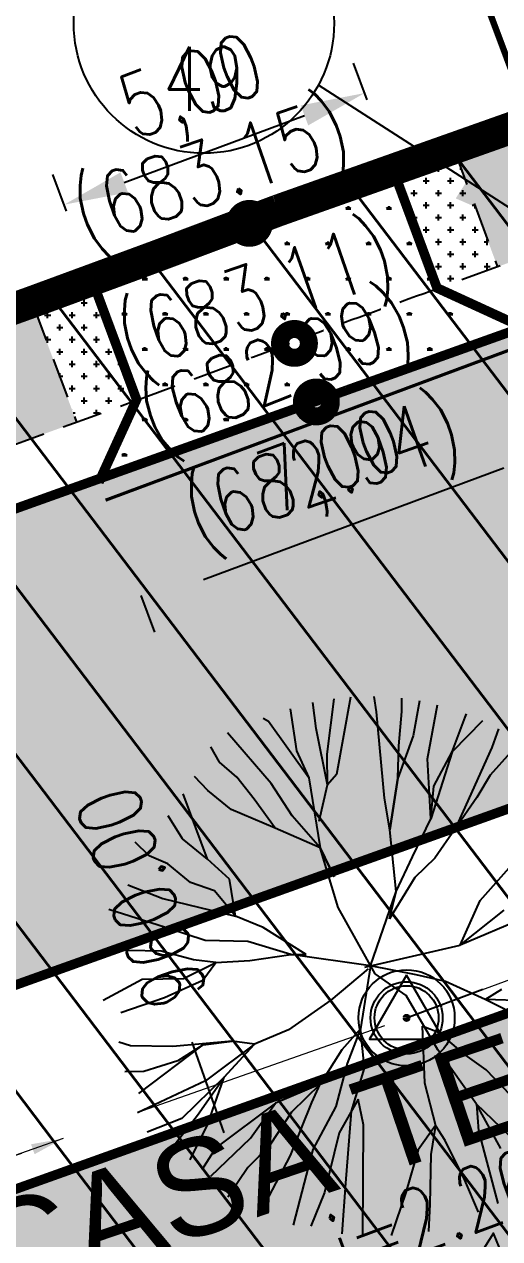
# Model space of a CAD drawing. Extents: x 352140 to 354978, y 6304672 to 6307963.
# Drawn here: x 352535.55 to 352542.97, y 6306001.17 to 6306020.12 of the extents above; entities that cross this region are included whole.
import ezdxf
from ezdxf.enums import TextEntityAlignment as Align

# ---------------------------------------------------------------- set-up
doc = ezdxf.new("R2010")
doc.units = 0
for name, pattern in [('CENTER', [50.800000000000004, 31.75, -6.35, 6.35, -6.35]), ('CONTINUOS', [0]), ('DASHDOT', [1, 0.5, -0.25, 0, -0.25]), ('DASHDOTX2', [2, 1, -0.5, 0, -0.5]), ('DASHED', [19.049999999999997, 12.7, -6.35])]:
    doc.linetypes.add(name, pattern=pattern)
doc.layers.get('0').update_dxf_attribs({"linetype": 'CONTINUOUS'})
for name, color, linetype in [('00-S2_ALL AREA APORTANTES', 150, 'CONTINUOUS'), ('00_All ext_Txt', 4, 'CONTINUOUS'), ('02_Geo ext_Acotamiento', 7, 'CONTINUOUS'), ('02_Geo ext_Eje', 4, 'CONTINUOUS'), ('02_Geo ext_Geometria', 2, 'CONTINUOUS'), ('03_Pav ext_HCV', 34, 'CONTINUOUS'), ('03_Pav ext_Linea de Corte', 6, 'CONTINUOUS'), ('03_Pav ext_Vereda HC', 42, 'CONTINUOUS'), ('03_Pav proy_Solera Tipo A', 1, 'CONTINUOUS'), ('03_S2_Pav ext_Borde vereda', 7, 'CONTINUOUS'), ('03_S3_Pav ext_Cota', 2, 'CONTINUOUS'), ('1-CALLE_NOMBRE', 6, 'CONTINUOUS'), ('C-ROAD-STAN', 11, 'CONTINUOUS'), ('Paisajismo', 253, 'CONTINUOUS')]:
    doc.layers.add(name, color=color, linetype=linetype)
doc.layers.add('0_ASD_LINEA OFICIAL', color=253, linetype='DASHDOT', lineweight=20)
doc.layers.add('EJE PROYECTADO', color=7, linetype='DASHDOTX2', lineweight=15)
doc.styles.add('A', font='arial.ttf', dxfattribs={"height": 2})
doc.styles.add('JPG_2MM', font='simplex.shx', dxfattribs={"height": 1})
doc.styles.add('ROMANS', font='romans.shx', dxfattribs={"width": 0.75})
doc.dimstyles.new('acio', dxfattribs={"dimscale": 0, "dimtxt": 2, "dimasz": 2, "dimexe": 1, "dimexo": 1, "dimtad": 1, "dimrnd": 0.05, "dimzin": 1, "dimtxsty": 'ROMANS', "dimcen": 2.5, "dimclrt": 2, "dimaunit": 2, "dimazin": 0, "dimtfac": 1, "dimtmove": 0, "dimatfit": 3, "dimfxl": 1, "dimfxlon": 1, "dimarcsym": 0})
doc.dimstyles.new('Principal', dxfattribs={"dimscale": 0, "dimtxt": 2, "dimasz": 2, "dimexe": 1, "dimexo": 1, "dimtad": 1, "dimrnd": 0.05, "dimzin": 1, "dimtxsty": 'ROMANS', "dimcen": 2.5, "dimclrt": 2, "dimaunit": 2, "dimadec": 0, "dimazin": 0, "dimtfac": 1, "dimtmove": 0, "dimatfit": 3, "dimfxl": 1, "dimfxlon": 1, "dimarcsym": 0})
pattern_1 = [(127.2451660467093, (0, 0), (-1.263734244477452, -0.9607975902004564), [])]
pattern_2 = [(0, (0, 0), (0.1905, 0.1905), [0.09524999999999999, -0.28575]), (90, (0.04762499999999999, -0.04762499999999999), (-0.1905, 0.1905), [0.09524999999999999, -0.28575])]
pattern_3 = [(359.9999999994121, (0, 0), (0.3175000000056422, 0.5499261309017425), [0.079375, -0.555625]), (90, (0.0396875, -4.071855352894005e-13), (-0.3174999999943578, 0.5499261309082575), [0.0396875, -1.06016476181]), (90, (0.049609375, -5.089819191117507e-13), (-0.3174999999943578, 0.5499261309082575), [0.03175, -1.06810226181]), (90, (0.029765625, -3.053891514670504e-13), (-0.3174999999943578, 0.5499261309082575), [0.03175, -1.06810226181]), (59.99999999941215, (0.05953125000000001, -6.107783029341008e-13), (-0.3174999995629745, 0.5499261311573168), [0.0254, -0.6096]), (119.9999999994121, (0.01984375, -2.035927676447003e-13), (-0.6349999995686166, 2.555744082988348e-10), [0.0254, -0.6095999999999999])]
pattern_4 = [(0, (0, 0), (0.15875, 0.3175), [0, -0.3175])]

# ---------------------------------------------------------------- blocks, each defined once
blk = doc.blocks.new('Iron Pin')
at = {"color": 0, "linetype": 'ByBlock', "lineweight": -2}
for radius in [0.05, 0.03750000000000001]:
    blk.add_circle((0, 0), radius, dxfattribs=at)
blk = doc.blocks.new('AeccTickTriangle')
at = {"color": 0, "linetype": 'ByBlock', "lineweight": -2}
blk.add_lwpolyline([(3.05311331771918e-16, 0.6666666666666667), (-0.5773502691896256, -0.333333333333333), (0.5773502691896257, -0.3333333333333335)], close=True, dxfattribs=at)
at = {"color": 0, "linetype": 'ByBlock', "lineweight": -2, "const_width": 0.0625}
blk.add_lwpolyline([(-0.03125, 0, 1), (0.03125, 0, 1)], format="xyb", close=True, dxfattribs=at)
blk = doc.blocks.new('sta_tic')
blk.add_line((0, -1.5), (0, 1.5))
blk = doc.blocks.new('*D1192')
at = {"layer": '02_Geo ext_Acotamiento', "color": 0, "lineweight": -2, "transparency": 16777216}
blk.add_line((352392.9165986432, 6306017.745887456), (352390.0729390397, 6306012.40179472), dxfattribs=at)
at = {"layer": '02_Geo ext_Acotamiento', "color": 0, "transparency": 16777216}
blk.add_solid([(352389.9258057098, 6306012.480086233), (352390.2200723691, 6306012.323503207), (352389.6031899611, 6306011.518994741)], dxfattribs=at)
at = {"layer": '02_Geo ext_Acotamiento', "color": 2, "transparency": 16777216, "insert": (352390.9282922097, 6306015.941650215), "char_height": 1, "attachment_point": 5, "rotation": 61.9819900856352, "style": 'ROMANS'}
blk.add_mtext('R415,75', dxfattribs=at)
blk = doc.blocks.new('*D1168')
at = {"layer": '02_Geo ext_Acotamiento', "color": 0, "lineweight": -2, "transparency": 16777216}
for p, q in [((352540.901557165, 6306018.945029874), (352540.6890998178, 6306019.516835677)), ((352537.1136989384, 6306017.654979466), (352539.9258586229, 6306018.699851664)), ((352536.2146243581, 6306017.203576211), (352536.0021670109, 6306017.775382013))]:
    blk.add_line(p, q, dxfattribs=at)
at = {"layer": '02_Geo ext_Acotamiento', "color": 0, "transparency": 16777216}
for points in [[(352539.8678101674, 6306018.856082758), (352539.9839070786, 6306018.543620571), (352540.8632451841, 6306019.048142396)], [(352537.0556504829, 6306017.81121056), (352537.1717473941, 6306017.498748372), (352536.1763123772, 6306017.306688732)]]:
    blk.add_solid(points, dxfattribs=at)
at = {"layer": '02_Geo ext_Acotamiento', "color": 2, "transparency": 16777216, "insert": (352538.2036220145, 6306019.028317057), "char_height": 1, "attachment_point": 5, "rotation": 20.38280427690414, "style": 'ROMANS'}
blk.add_mtext('5,00', dxfattribs=at)
blk = doc.blocks.new('*D1169')
at = {"layer": '02_Geo ext_Acotamiento', "color": 0, "lineweight": -2, "transparency": 16777216}
for p, q in [((352543.9361901253, 6306013.650110535), (352544.1487850985, 6306013.078355887)), ((352538.3507155839, 6306011.455910953), (352543.0372242222, 6306013.198490888)), ((352537.3750760837, 6306011.210497901), (352537.5876710569, 6306010.638743252))]:
    blk.add_line(p, q, dxfattribs=at)
at = {"layer": '02_Geo ext_Acotamiento', "color": 0, "transparency": 16777216}
for points in [[(352542.9791381638, 6306013.354708007), (352543.0953102806, 6306013.042273771), (352543.9745269238, 6306013.547007238)], [(352538.2926295255, 6306011.612128071), (352538.4088016422, 6306011.299693836), (352537.4134128822, 6306011.107394603)]]:
    blk.add_solid(points, dxfattribs=at)
at = {"layer": '02_Geo ext_Acotamiento', "color": 2, "transparency": 16777216, "insert": (352540.3776083367, 6306013.17802629), "char_height": 1, "attachment_point": 5, "rotation": 20.396595233629807, "style": 'ROMANS'}
blk.add_mtext('7,00', dxfattribs=at)
blk = doc.blocks.new('A$C27410629')
at = {"layer": '0_ASD_LINEA OFICIAL', "ltscale": 8}
blk.add_lwpolyline([(286.0191263138258, 1240.57846385429, 0.5, 0.5, 0.02981475030709136), (329.8275544899516, 1253.395882122717, 0.5, 0.5, 0.005373472105566591), (335.5549609565205, 1255.503897473505, 0.5, 0.5, -0.02038905157982782), (369.1789315856004, 1266.395914572439, 0.5, 0.5, -0.01033811889572692), (382.0160864036152, 1269.772252053919, 0.5, 0.5, -0.01173618040004156), (401.8827953144032, 1274.181638345332, 0.5, 0.5, 0), (500.8924152547843, 1288.160771687743, 0, 0, 0)], format="xyseb", dxfattribs=at)
blk = doc.blocks.new('1.0 - LO RECABARREN LOTEO PARQUE - VEGETACION PROPUESTA ETAPA MUNICIPAL')
at = {"layer": 'Paisajismo', "color": 251}
for p, q in [((352540.2769092976, 6306008.735399525), (352540.3886599608, 6306009.595925451)), ((352540.6448012923, 6306009.622871779), (352540.4225477624, 6306008.415627722)), ((352541.0512581682, 6306009.391150109), (352541.0110571922, 6306009.634077984)), ((352541.4448393784, 6306009.399543914), (352541.4416947202, 6306009.606328209)), ((352539.7009085296, 6306009.44259927), (352539.7984865551, 6306008.786617557)), ((352540.1099403867, 6306009.13534462), (352540.057400882, 6306009.537194535)), ((352541.172288924, 6306008.044669389), (352541.0512581682, 6306009.391150109)), ((352541.3995683424, 6306008.864410134), (352541.4448393784, 6306009.399543914)), ((352541.720733076, 6306009.56436706), (352541.620043931, 6306009.017439907)), ((352541.8467191242, 6306008.658651372), (352541.9985544516, 6306009.503213488)), ((352539.3641771667, 6306009.2447487), (352539.2834285203, 6306009.287241867)), ((352539.9918743891, 6306008.362004692), (352539.3641771667, 6306009.2447487)), ((352542.2288389921, 6306008.770132766), (352542.4342979015, 6306009.307702594)), ((352542.7024106849, 6306009.255266099), (352542.2288389921, 6306008.770132766)), ((352542.4342979015, 6306009.307702594), (352542.4507974598, 6306009.359865069)), ((352539.4057339981, 6306008.272923123), (352538.7260901036, 6306009.064253928)), ((352540.2842524957, 6306008.252530796), (352540.1099403867, 6306009.13534462)), ((352541.620043931, 6306009.017439907), (352541.3805904666, 6306008.356399856)), ((352542.9519801679, 6306009.130619732), (352542.8495789902, 6306008.83489611)), ((352538.599504033, 6306008.60805143), (352538.4623568442, 6306008.846466322)), ((352541.3805904666, 6306008.356399856), (352541.3995683424, 6306008.864410134)), ((352542.8495789902, 6306008.83489611), (352542.4021299516, 6306007.842005954)), ((352539.7984865551, 6306008.786617557), (352539.9918743891, 6306008.362004692)), ((352540.2842524957, 6306008.252530796), (352540.2769092976, 6306008.735399525)), ((352541.8976065267, 6306007.722931648), (352541.8467191242, 6306008.658651372)), ((352542.2288389921, 6306008.770132766), (352541.8976065267, 6306007.722931648)), ((352541.943283867, 6306008.231347957), (352542.2288389921, 6306008.770132766)), ((352543.1369847117, 6306008.757222761), (352542.8218884094, 6306008.405041954)), ((352538.8701440911, 6306008.371666622), (352538.599504033, 6306008.60805143)), ((352538.4152978193, 6306008.163736426), (352538.2108705983, 6306008.381993265)), ((352539.1424069987, 6306008.028421121), (352538.8701440911, 6306008.371666622)), ((352539.733831291, 6306007.770194044), (352539.4057339981, 6306008.272923123)), ((352539.9918743891, 6306008.362004692), (352540.1687220331, 6306007.269085946)), ((352540.1520765586, 6306007.687043178), (352540.2842524957, 6306008.252530796)), ((352540.4225477624, 6306008.415627722), (352540.2842524957, 6306008.252530796)), ((352541.2592860272, 6306007.552891754), (352541.3805904666, 6306008.356399856)), ((352541.3805904666, 6306008.356399856), (352541.2592860272, 6306007.552891754)), ((352542.8218884094, 6306008.405041954), (352542.613583279, 6306008.054485168)), ((352538.4114078628, 6306007.097094506), (352538.0325755739, 6306008.113595758)), ((352538.7817981213, 6306007.867446629), (352538.4152978193, 6306008.163736426)), ((352541.8976065267, 6306007.722931648), (352541.943283867, 6306008.231347957)), ((352539.4696940046, 6306007.579120869), (352538.7817981213, 6306007.867446629)), ((352539.4696940046, 6306007.579120869), (352539.1424069987, 6306008.028421121)), ((352541.2592860272, 6306007.552891754), (352541.172288924, 6306008.044669389)), ((352542.613583279, 6306008.054485168), (352542.2738188917, 6306007.568320199)), ((352538.0244957767, 6306007.413197669), (352537.7978205817, 6306007.771986204)), ((352540.1687220331, 6306007.269085946), (352539.733831291, 6306007.770194044)), ((352541.6128639658, 6306007.13071497), (352541.8976065267, 6306007.722931648)), ((352542.4021299516, 6306007.842005954), (352542.2738188917, 6306007.568320199)), ((352540.1687220331, 6306007.269085946), (352539.4696940046, 6306007.579120869)), ((352541.3540083531, 6306006.592333116), (352541.2592860272, 6306007.552891754)), ((352542.2738188917, 6306007.568320199), (352541.9603477125, 6306007.109275657)), ((352537.5001192099, 6306007.148335458), (352537.2832821594, 6306007.358814822)), ((352538.4114078628, 6306007.097094506), (352538.0244957767, 6306007.413197669)), ((352537.7958313801, 6306007.019220383), (352537.5001192099, 6306007.148335458)), ((352540.389215636, 6306006.818161639), (352540.1687220331, 6306007.269085946)), ((352540.1687220331, 6306007.269085946), (352540.389215636, 6306006.818161639)), ((352540.4499254405, 6306006.338083781), (352540.1687220331, 6306007.269085946)), ((352541.3540083531, 6306006.592333116), (352541.6128639658, 6306007.13071497)), ((352541.9603477125, 6306007.109275657), (352541.644438846, 6306006.810526718)), ((352538.1473756619, 6306006.730624772), (352537.7958313801, 6306007.019220383)), ((352538.7581083023, 6306006.780379828), (352538.4114078628, 6306007.097094506)), ((352542.6646574165, 6306006.451932056), (352543.2422681594, 6306007.102046733)), ((352538.523183998, 6306006.602727754), (352538.1473756619, 6306006.730624772)), ((352538.8496562139, 6306006.206859336), (352538.7581083023, 6306006.780379828)), ((352541.644438846, 6306006.810526718), (352541.2537154445, 6306006.163254119)), ((352537.1706396371, 6306006.695866139), (352537.716871466, 6306006.482806759)), ((352538.8496562139, 6306006.206859336), (352538.523183998, 6306006.602727754)), ((352540.9563806923, 6306005.430255775), (352541.3540083531, 6306006.592333116)), ((352541.2537154445, 6306006.163254119), (352541.3540083531, 6306006.592333116)), ((352537.716871466, 6306006.482806759), (352538.8496562139, 6306006.206859336)), ((352542.354842788, 6306005.75244257), (352542.6646574165, 6306006.451932056)), ((352537.7574670966, 6306006.029917263), (352536.8719557555, 6306006.310395679)), ((352538.8496562139, 6306006.206859336), (352538.8496562139, 6306006.206859336)), ((352539.2796715386, 6306006.026345518), (352538.8496562139, 6306006.206859336)), ((352541.0264324401, 6306005.304687054), (352540.4499254405, 6306006.338083781)), ((352542.354842788, 6306005.75244257), (352543.0408720091, 6306006.297320641)), ((352543.336584181, 6306006.168205566), (352542.354842788, 6306005.75244257)), ((352538.3747760652, 6306005.825528052), (352537.7574670966, 6306006.029917263)), ((352539.9536275011, 6306005.609037789), (352539.2796715386, 6306006.026345518)), ((352539.0426377437, 6306005.808963942), (352538.3747760652, 6306005.825528052)), ((352539.71334346, 6306005.605383683), (352539.0426377437, 6306005.808963942)), ((352537.1862439335, 6306005.66976977), (352536.9848763781, 6306005.686831263)), ((352537.689204076, 6306005.657294215), (352537.1862439335, 6306005.66976977)), ((352538.1939996464, 6306005.524101344), (352537.689204076, 6306005.657294215)), ((352539.0738040938, 6306005.515493128), (352539.71334346, 6306005.605383683)), ((352539.71334346, 6306005.605383683), (352539.9536275011, 6306005.609037789)), ((352540.9563806923, 6306005.430255775), (352539.71334346, 6306005.605383683)), ((352540.8646172124, 6306005.409114708), (352542.354842788, 6306005.75244257)), ((352538.0366368011, 6306005.232499347), (352538.5402478435, 6306005.480655455)), ((352538.5402478435, 6306005.480655455), (352538.1939996464, 6306005.524101344)), ((352538.3396381162, 6306005.204329028), (352538.5402478435, 6306005.480655455)), ((352538.5402478435, 6306005.480655455), (352539.0738040938, 6306005.515493128)), ((352540.9563806923, 6306005.430255775), (352540.7991494339, 6306004.446119989)), ((352541.6675968816, 6306005.287716947), (352540.9563806923, 6306005.430255775)), ((352536.7866953129, 6306004.892822515), (352537.395878616, 6306005.222755057)), ((352537.395878616, 6306005.222755057), (352538.0366368011, 6306005.232499347)), ((352540.9184201704, 6306005.383212339), (352540.3383717898, 6306004.893390191)), ((352541.5122821963, 6306004.964686586), (352541.0264324401, 6306005.304687054)), ((352542.1230906243, 6306005.187755391), (352541.6675968816, 6306005.287716947)), ((352537.7404309025, 6306004.933601875), (352538.3396381162, 6306005.204329028)), ((352542.7416184579, 6306004.903216841), (352542.1230906243, 6306005.187755391)), ((352542.7416184579, 6306004.903216841), (352543.0061642781, 6306005.06757258)), ((352537.0601873292, 6306004.70189146), (352537.7404309025, 6306004.933601875)), ((352540.3383717898, 6306004.893390191), (352539.6778231664, 6306004.42906749)), ((352542.0058512674, 6306004.117084909), (352541.5122821963, 6306004.964686586)), ((352543.3605547774, 6306004.591963927), (352542.7416184579, 6306004.903216841)), ((352543.3827829473, 6306004.88624366), (352542.7416184579, 6306004.903216841)), ((352541.7598792943, 6306004.48745388), (352541.7999838227, 6306003.606232519)), ((352542.0284856956, 6306004.384650245), (352541.7598792943, 6306004.48745388)), ((352539.6778231664, 6306004.42906749), (352539.1471086307, 6306004.207219781)), ((352540.7991494339, 6306004.446119989), (352540.5103440625, 6306004.12106265)), ((352540.7991494339, 6306004.446119989), (352540.593688249, 6306003.908553203)), ((352540.7991494339, 6306004.446119989), (352540.7991494339, 6306004.446119989)), ((352540.8618905718, 6306003.832467074), (352540.7991494339, 6306004.446119989)), ((352542.4342415151, 6306004.043431752), (352542.0284856956, 6306004.384650245)), ((352537.2088854749, 6306004.180923284), (352537.0270121725, 6306004.238530328)), ((352537.8726948094, 6306004.170894346), (352537.2088854749, 6306004.180923284)), ((352537.3408434202, 6306003.43833488), (352538.3461625687, 6306004.195039445)), ((352538.7992208534, 6306004.255373525), (352537.8726948094, 6306004.170894346)), ((352538.3461625687, 6306004.195039445), (352537.9493449293, 6306003.948507391)), ((352538.3461625687, 6306004.195039445), (352538.7992208534, 6306004.255373525)), ((352538.7992208534, 6306004.255373525), (352538.3461625687, 6306004.195039445)), ((352539.1471086307, 6306004.207219781), (352538.3813917275, 6306003.634409291)), ((352538.6742599077, 6306003.692307291), (352539.1471086307, 6306004.207219781)), ((352539.1471086307, 6306004.207219781), (352538.7992208534, 6306004.255373525)), ((352540.5103440625, 6306004.12106265), (352540.1713922377, 6306003.581465813)), ((352542.6062137877, 6306003.271104212), (352542.0058512674, 6306004.117084909)), ((352537.9493449293, 6306003.948507391), (352537.4178178328, 6306003.780091551)), ((352540.593688249, 6306003.908553203), (352540.4169579544, 6306003.23781124)), ((352542.7582760453, 6306003.807858938), (352542.4342415151, 6306004.043431752)), ((352537.4178178328, 6306003.780091551), (352537.1241393177, 6306003.775625453)), ((352540.6584608144, 6306003.16131908), (352540.8618905718, 6306003.832467074)), ((352543.1381471442, 6306003.412805656), (352542.7582760453, 6306003.807858938)), ((352538.3813917275, 6306003.634409291), (352537.320777446, 6306003.137282042)), ((352538.6742599077, 6306003.692307291), (352538.0104657553, 6306003.046034369)), ((352538.2560267087, 6306003.098060562), (352538.6742599077, 6306003.692307291)), ((352538.4141187782, 6306002.951551959), (352538.6742599077, 6306003.692307291)), ((352540.1713922377, 6306003.581465813), (352539.4748495121, 6306003.289669547)), ((352540.1713922377, 6306003.581465813), (352539.7240241143, 6306003.147108692)), ((352540.0378219018, 6306003.298230914), (352540.1713922377, 6306003.581465813)), ((352541.7999838227, 6306003.606232519), (352541.9703309739, 6306002.940768715)), ((352540.7610315586, 6306003.349477662), (352540.4673941134, 6306002.821783208)), ((352540.8475753039, 6306002.948310019), (352540.7610315586, 6306003.349477662)), ((352539.4748495121, 6306003.289669547), (352538.54026299, 6306002.591234605)), ((352539.0809874143, 6306002.740327156), (352539.4748495121, 6306003.289669547)), ((352539.7240241143, 6306003.147108692), (352539.3846660313, 6306002.634226251)), ((352539.7085615626, 6306002.468131915), (352540.0378219018, 6306003.298230914)), ((352540.4169579544, 6306003.23781124), (352540.0533403201, 6306002.564227199)), ((352540.5687312569, 6306002.037622727), (352540.6584608144, 6306003.16131908)), ((352543.2451033413, 6306002.662783173), (352542.6062137877, 6306003.271104212)), ((352542.6062137877, 6306003.271104212), (352542.6388588824, 6306002.854806137)), ((352542.9905517721, 6306002.582174086), (352542.6062137877, 6306003.271104212)), ((352538.0104657553, 6306003.046034369), (352537.4706592278, 6306002.836583419)), ((352537.8369809437, 6306002.557245702), (352538.2560267087, 6306003.098060562)), ((352538.140893498, 6306002.404043633), (352538.4141187782, 6306002.951551959)), ((352540.8359554326, 6306001.227803106), (352540.8475753039, 6306002.948310019)), ((352541.9703309739, 6306002.940768715), (352541.6981530378, 6306002.558761374)), ((352541.9703309739, 6306002.940768715), (352541.8971438342, 6306002.485378277)), ((352542.1182406616, 6306002.706018836), (352541.9703309739, 6306002.940768715)), ((352540.4673941134, 6306002.821783208), (352540.2401949615, 6306001.892615359)), ((352542.6388588824, 6306002.854806137), (352542.9398745087, 6306001.723388775)), ((352538.54026299, 6306002.591234605), (352538.3242966324, 6306002.245838916)), ((352538.4665698355, 6306002.147382101), (352539.0809874143, 6306002.740327156)), ((352539.3846660313, 6306002.634226251), (352539.0428702644, 6306002.281639415)), ((352540.0533403201, 6306002.564227199), (352539.7508387467, 6306001.383850904)), ((352542.4293178347, 6306002.086899605), (352542.1182406616, 6306002.706018836)), ((352539.2589707535, 6306001.616078706), (352539.7085615626, 6306002.468131915)), ((352541.6981530378, 6306002.558761374), (352541.507188715, 6306001.891758798)), ((352541.8971438342, 6306002.485378277), (352541.8822265397, 6306001.710208626)), ((352539.0428702644, 6306002.281639415), (352538.7293990835, 6306001.822594873)), ((352540.5113150676, 6306001.249702311), (352540.5687312569, 6306002.037622727)), ((352542.6380285933, 6306001.586968871), (352542.4293178347, 6306002.086899605)), ((352540.2401949615, 6306001.892615359), (352540.0269823096, 6306001.366143447)), ((352541.507188715, 6306001.891758798), (352541.2760116284, 6306001.224144688)), ((352541.8822265397, 6306001.710208626), (352541.8620297971, 6306001.282347687))]:
    blk.add_line(p, q, dxfattribs=at)
blk = doc.blocks.new('*U962')
at = {"layer": 'EJE PROYECTADO', "color": 7, "linetype": 'DASHDOTX2', "lineweight": 15, "ltscale": 4}
blk.add_line((352529.7625162406, 6306000.485040959), (352541.5181508819, 6306004.618507676), dxfattribs=at)
at = {"layer": 'EJE PROYECTADO', "color": 7, "linetype": 'DASHDOT', "lineweight": 15, "ltscale": 4}
blk.add_arc((352689.6646691589, 6305611.165365543), 420.4197496926291, 101.3958787087447, 110.6328112002142, dxfattribs=at)
at = {"layer": 'C-ROAD-STAN', "color": 11, "linetype": 'Continuous', "lineweight": -3}
blk.add_blockref('AeccTickTriangle', (352541.5181508819, 6306004.618507676), dxfattribs=at)
at = {"layer": 'EJE PROYECTADO', "color": 7, "linetype": 'DASHDOTX2', "lineweight": 15}
blk.add_leader([(352536.1591937138, 6306002.734213738), (352535.1214734088, 6306002.369334897)], dimstyle='Principal', override={"dimscale": 1, "dimasz": 0.5}, dxfattribs=at)

msp = doc.modelspace()

# ---------------------------------------------------------------- hatches: boundary and pattern name
at = {"layer": '00-S2_ALL AREA APORTANTES', "linetype": 'DASHED', "lineweight": 40, "ltscale": 0.25}
h = msp.add_hatch(dxfattribs=at)
h.set_pattern_fill('ANSI31', color=40, scale=0.5, angle=82.24516604670926)
h.set_pattern_definition(pattern_1)
edge = h.paths.add_edge_path()
edge.add_line((352501.5160143846, 6306005.125637957), (352504.6759193272, 6305992.977833404))
edge.add_arc((352413.8134983338, 6306342.279043727), 360.9256364980139, 284.5809926340494, 288.7388142337798)
edge.add_line((352529.7625162406, 6306000.485040959), (352541.5181508819, 6306004.618507676))
edge.add_arc((352689.6646922219, 6305611.165303677), 420.4198157172067, 110.2974985578418, 110.63281117071111, ccw=False)
edge.add_line((352543.8232844782, 6306005.478764309), (352548.0062337617, 6306007.000845026))
edge.add_line((352548.0062337617, 6306007.000845026), (352543.7956360116, 6306018.771062979))
edge.add_line((352543.7956360116, 6306018.771062979), (352539.4864973311, 6306017.204196591))
edge.add_arc((352405.9232445933, 6306371.355446176), 378.5000000850094, 284.6288654532149, 290.6632746729691, ccw=False)
h = msp.add_hatch(dxfattribs=at)
h.set_pattern_fill('ANSI31', color=150, scale=0.5, angle=82.24516604670926)
h.set_pattern_definition(pattern_1)
edge = h.paths.add_edge_path()
edge.add_line((352504.6759193268, 6305992.977833404), (352507.8227190353, 6305980.880410058))
edge.add_arc((352413.8134984156, 6306342.279043438), 373.4256361982561, 284.5809840346455, 288.7388142543311)
edge.add_arc((352405.348842703, 6306373.115849193), 405.3515892739023, 288.4715946656918, 290.2860910784061)
edge.add_arc((352689.6646749965, 6305611.165349734), 407.9197665451234, 110.297498533501, 110.63812503680089, ccw=False)
edge.add_line((352548.1594682792, 6305993.754963302), (352552.2168315116, 6305995.230627074))
edge.add_line((352552.2168315116, 6305995.230627074), (352548.0062337617, 6306007.000845026))
edge.add_line((352548.0062337617, 6306007.000845026), (352543.8232844782, 6306005.478764309))
edge.add_arc((352689.6646922219, 6305611.165303677), 420.4198157172066, 110.2974985578418, 110.632811170711)
edge.add_line((352541.5181508819, 6306004.618507676), (352529.7625162406, 6306000.485040959))
edge.add_arc((352413.8134983288, 6306342.279043749), 360.9256365207904, 284.5809926338536, 288.7388142333925, ccw=False)
at = {"layer": '03_Pav ext_HCV'}
h = msp.add_hatch(dxfattribs=at)
h.set_pattern_fill('SWAMP', color=256, scale=0.025, angle=-5.87842838446813e-10, style=0)
h.set_pattern_definition(pattern_3)
edge = h.paths.add_edge_path()
edge.add_line((352582.7604781822, 6306009.990682307), (352582.7094065281, 6306010.214427269))
edge.add_line((352582.7094065281, 6306010.214427269), (352580.9699995404, 6306009.759601035))
edge.add_line((352580.9699995404, 6306009.759601035), (352579.3317819714, 6306016.365140463))
edge.add_arc((352669.2469957958, 6305675.880273432), 352.1571955173803, 104.7929578461864, 110.8093104427475)
edge.add_arc((352411.0130488128, 6306355.120968377), 374.5151511775018, 284.27325860252904, 290.8219381845124, ccw=False)
edge.add_line((352503.3485315067, 6305992.166760388), (352504.8924171242, 6305985.547212779))
edge.add_arc((352405.9232445408, 6306371.355446129), 398.3000000538462, 284.1285415200615, 284.38752353333007, ccw=False)
edge.add_line((352503.1475245466, 6305985.103806106), (352503.1929585374, 6305984.909003809))
edge.add_arc((352405.9232442284, 6306371.355446003), 398.5000000080018, 284.128039602825, 290.667801749784)
edge.add_arc((352670.9825796759, 6305669.376605959), 351.8537880972383, 104.5210170049202, 110.70655520670539, ccw=False)
edge = h.paths.add_edge_path()
edge.add_line((352578.7831344952, 6306019.322153868), (352577.1555167001, 6306025.920201077))
edge.add_line((352577.1555167001, 6306025.920201077), (352578.8859105903, 6306026.384294473))
edge.add_line((352578.8859105903, 6306026.384294473), (352578.8380086584, 6306026.578479623))
edge.add_arc((352675.6947541877, 6305655.822097072), 383.1990662264831, 104.6407945569434, 110.6467041322223)
edge.add_arc((352411.0264432292, 6306355.091504763), 364.4828849652177, 284.02077218571867, 290.82020807412704, ccw=False)
edge.add_line((352499.3310434624, 6306001.467310158), (352499.3311277809, 6306001.466948634))
edge.add_line((352499.3311277809, 6306001.466948634), (352499.3764760409, 6306001.272513909))
edge.add_arc((352411.0264434375, 6306355.091504628), 364.6828847836657, 284.0202827655139, 284.3031292632124)
edge.add_line((352501.1220561732, 6306001.712972428), (352502.6669609626, 6305995.089055029))
edge.add_arc((352411.0169527672, 6306355.112414695), 371.5057785658549, 284.2822463465426, 290.8175694360228)
edge.add_arc((352668.8214646695, 6305677.181264676), 353.7898938037449, 104.7437592445402, 110.8243385451189, ccw=False)
h = msp.add_hatch(dxfattribs=at)
h.set_pattern_fill('SWAMP', color=150, scale=0.025, angle=-5.87842838446813e-10, style=0)
h.set_pattern_definition(pattern_3)
h.paths.add_polyline_path([(352542.0088527123, 6306015.999966481), (352541.9931287982, 6306016.007183747), (352541.3007720097, 6306017.870586613, 0.00109500700265844), (352539.5181428416, 6306017.216132873, -0.00204825722183752), (352536.6122219468, 6306016.133485617), (352537.3061959909, 6306014.265730084), (352537.3018148769, 6306014.256130388, 4.879365206605649e-06), (352537.3087845237, 6306014.258694632, 0.002039650401958673), (352540.2177856364, 6306015.342488109, -0.001105274295526694)])
h.paths.add_polyline_path([(352540.5770191887, 6306014.409216258, -0.001907546094353387), (352543.2792660056, 6306015.416847599), (352542.0088527123, 6306015.999966481, 0.001105274295514367), (352540.2177856364, 6306015.342488109, -0.002044529787356517), (352537.3018148771, 6306014.256130388), (352536.7181519648, 6306012.977234964, 0.002697264995242701)])
at = {"layer": '03_Pav ext_Vereda HC'}
h = msp.add_hatch(dxfattribs=at)
h.set_pattern_fill('DOTS', color=256, scale=0.2, style=0)
h.set_pattern_definition(pattern_4)
edge = h.paths.add_edge_path()
edge.add_line((352703.4231398524, 6306047.650922799), (352703.7172836208, 6306045.571624896))
edge.add_line((352703.7172836208, 6306045.571624896), (352707.678001033, 6306046.130837192))
edge.add_line((352707.678001033, 6306046.130837192), (352706.7613178024, 6306052.61221841))
edge.add_line((352706.7613178024, 6306052.61221841), (352704.7789952164, 6306052.346499193))
edge.add_line((352704.7789952164, 6306052.346499193), (352705.1234542672, 6306049.910770163))
edge.add_line((352705.1234542672, 6306049.910770163), (352704.7974891174, 6306049.864802835))
edge.add_line((352704.7974891174, 6306049.864802835), (352605.845947787, 6306035.893869592))
edge.add_arc((352689.8269849572, 6305610.553489762), 433.5519038335603, 101.1690651233866, 102.6021311798104)
edge.add_line((352595.2348293417, 6306033.660541717), (352595.6981481941, 6306031.714750792))
edge.add_arc((352689.8269849693, 6305610.553489767), 431.551903831639, 101.17631749834288, 102.59846348413612, ccw=False)
edge.add_line((352606.1797675515, 6306033.921165339), (352703.4231398524, 6306047.650922799))
edge = h.paths.add_edge_path()
edge.add_arc((352405.9232446, 6306371.355446095), 378.50000000726, 289.44189965681994, 290.0475916589092, ccw=False)
edge.add_line((352531.9072759763, 6306014.43770509), (352532.5679948468, 6306012.549987328))
edge.add_arc((352405.9232446787, 6306371.35544612), 380.5000000049515, 289.4411039732285, 290.0493536249592)
edge.add_line((352536.3698511003, 6306013.914635807), (352535.6732577755, 6306015.789440849))
edge = h.paths.add_edge_path()
edge.add_line((352578.4074838122, 6306027.477461996), (352582.2739194857, 6306028.488174673))
edge.add_line((352582.2739194857, 6306028.488174673), (352582.2735466855, 6306028.489593998))
edge.add_arc((352695.6574150563, 6305586.721125475), 456.0869230611745, 103.5396469629236, 104.39476836692091, ccw=False)
edge.add_line((352588.8791843916, 6306030.132549373), (352588.4159086673, 6306032.078159176))
edge.add_arc((352689.8269848596, 6305610.553490033), 433.5519035480428, 103.5272370596859, 109.9019821663102)
edge.add_line((352542.2406797644, 6306018.21209183), (352542.9372858721, 6306016.337252383))
edge.add_arc((352690.6142637799, 6305608.175091193), 434.0562632094287, 104.98151822734289, 109.8906089499317, ccw=False)
h = msp.add_hatch(dxfattribs=at)
h.set_pattern_fill('DOTS', color=256, scale=0.2, style=0)
h.set_pattern_definition(pattern_4)
edge = h.paths.add_edge_path()
edge.add_line((352708.350524546, 6306025.119232051), (352708.6131484506, 6306025.156224338))
edge.add_line((352708.6131484506, 6306025.156224338), (352709.4927218606, 6306019.014929595))
edge.add_line((352709.4927218606, 6306019.014929595), (352711.4741742483, 6306019.286802134))
edge.add_line((352711.4741742483, 6306019.286802134), (352710.0305056714, 6306029.495230259))
edge.add_line((352710.0305056714, 6306029.495230259), (352706.0696310923, 6306028.937129316))
edge.add_line((352706.0696310923, 6306028.937129316), (352706.3637178175, 6306026.857591641))
edge.add_line((352706.3637178175, 6306026.857591641), (352622.7858116257, 6306015.057256527))
edge.add_line((352622.7858116257, 6306015.057256527), (352617.8349148842, 6306014.358241161))
edge.add_line((352617.8349148842, 6306014.358241161), (352609.6930310929, 6306013.208691459))
edge.add_line((352609.6930310929, 6306013.208691459), (352608.6640347624, 6306013.002519644))
edge.add_arc((352692.7099067825, 6305596.96117567), 424.4456484631147, 101.4208046291385, 104.3722850303219)
edge.add_line((352587.3534402294, 6306008.12309445), (352583.4868267102, 6306007.098818317))
edge.add_arc((352690.293514658, 6305609.325132148), 411.8635380785971, 105.0300391540091, 110.6289178628738)
edge.add_arc((352405.3193197821, 6306373.19770662), 403.4386051726804, 289.7481950342084, 290.285108327017, ccw=False)
edge.add_line((352541.6360073423, 6305993.486673285), (352542.2839023249, 6305991.59428968))
edge.add_arc((352405.3488428521, 6306373.115848734), 405.3515887915564, 289.7439899444065, 290.2860910811432)
edge.add_arc((352689.6646691976, 6305611.165365392), 407.9197498477678, 101.3968823298344, 110.63812504976039, ccw=False)
edge.add_line((352609.0580949512, 6306011.041724414), (352610.0295789288, 6306011.236372937))
edge.add_line((352610.0295789288, 6306011.236372937), (352708.350524546, 6306025.119232051))
h = msp.add_hatch(dxfattribs=at)
h.set_pattern_fill('DOTS', color=256, scale=0.2, style=0)
h.set_pattern_definition(pattern_4)
h.paths.add_polyline_path([(352533.7781987465, 6305988.647630177, 0.001234498587345054), (352535.675126165, 6305989.286498093), (352535.0273047538, 6305991.17866681, -0.001236873237655371), (352533.135689451, 6305990.541615871, -0.02053009870907239), (352503.8853697219, 6305981.940228953), (352503.2840382411, 6305984.518491437), (352499.4039184833, 6305983.544208242), (352499.9993888386, 6305980.991075858, -0.008887102906639828), (352487.1047705442, 6305978.156272031, -0.01455549524336389), (352464.6282001356, 6305974.170378275, -0.008990183444713605), (352459.9926205119, 6305973.570179023), (352460.1984365283, 6305971.58073849, 0.009019331760126793), (352464.9206284034, 6305972.191872346, 0.01455169346436648), (352487.5052945014, 6305976.196778146, 0.03211359260083807)])
h.paths.add_polyline_path([(352453.0159213872, 6305972.983824089, -0.006800505392013569), (352449.4833227422, 6305972.830716716, -0.009066641678675507), (352444.7696182578, 6305972.776126778), (352444.5771080579, 6305970.777466943, 0.01638310348206576), (352453.2219476647, 6305970.992351152)])
h.paths.add_polyline_path([(352389.6460369565, 6305991.879874823, -0.01753322086345317), (352376.9513572304, 6305998.31509122), (352352.1532079588, 6306011.99899601, 0.04440363374849853), (352342.0535807689, 6306016.089608755, 0.1133237876608219), (352314.4714570942, 6306018.047333277), (352314.9360717349, 6306016.097052595, -0.1572406347358349), (352351.2139975071, 6306010.232972499), (352375.9850852466, 6305996.564000573, 0.01750636999426037), (352388.7848668274, 6305990.074641938, -0.0115901603268221), (352405.9871731158, 6305981.141781882, 0.08676206377402094), (352437.5751283566, 6305971.093253941), (352437.7670282808, 6305973.085577833, -0.0864982168626583), (352406.9311932966, 6305982.905094895, 0.01159024218480682)])
h.paths.add_polyline_path([(352298.9308368328, 6306011.291528256, -0.04076991370934013), (352308.0869286793, 6306014.635858133), (352307.6251471448, 6306016.57596012, 0.04303443395370096), (352297.5531387314, 6306012.854879401, 0.2722251189562815), (352266.1428912832, 6305966.550484804), (352264.4334961653, 6305966.567898809, 0.01531595787327513), (352263.8567137016, 6305962.573567073), (352266.0299973136, 6305962.551427328, 0.02154698335859366), (352266.2729303729, 6305957.80291892, 0.06328346041658212), (352273.0108519612, 6305926.495241333, 0.007703608626722357), (352278.1261176605, 6305912.650623268), (352279.9891282905, 6305913.378097652, -0.007677046379327455), (352274.9122720578, 6305927.117035691, -0.06339052285138146), (352268.2648698924, 6305957.982510693, -0.3183358391945924)])
h = msp.add_hatch(dxfattribs=at)
h.set_pattern_fill('CROSS', color=0, scale=0.03, style=0)
h.set_pattern_definition(pattern_2)
h.paths.add_polyline_path([(352542.2406797644, 6306018.21209183, 0.0005766475266925752), (352541.3007720097, 6306017.870586613), (352541.9931287982, 6306016.007183747), (352542.0088527123, 6306015.999966481, -0.0005722375787042758), (352542.9372858722, 6306016.337252383)])
h = msp.add_hatch(dxfattribs=at)
h.set_pattern_fill('CROSS', color=0, scale=0.03, style=0)
h.set_pattern_definition(pattern_2)
h.paths.add_polyline_path([(352536.6122219468, 6306016.133485617, -0.0006605090455445568), (352535.6732577755, 6306015.789440849), (352536.3698511003, 6306013.914635807, 0.0006521420885289487), (352537.3018148769, 6306014.256130388), (352537.3061959909, 6306014.265730084)])

# ---------------------------------------------------------------- linework, layer by layer
at = {"layer": '00_All ext_Txt'}
msp.add_circle((352538.3568700615, 6306020.138776551), 2.03060745366118, dxfattribs=at)
at = {"layer": '02_Geo ext_Eje', "linetype": 'CENTER', "ltscale": 0.1, "const_width": 0.3, "flags": 128}
msp.add_lwpolyline([(352312.1869419859, 6305350.253457952), (352300.2703427261, 6305525.49263268), (352298.8102463124, 6305526.328832162), (352298.1240866417, 6305536.419131564), (352297.4655975985, 6305554.947358046), (352300.3730987812, 6305560.093160775, -0.003728265322063399), (352298.8869483477, 6305583.425011669), (352295.9389332888, 6305635.971749912), (352293.844468649, 6305666.194448568, -0.01840193141813321), (352293.3438672001, 6305681.639249023, 0.01517157700452478), (352293.1864957727, 6305687.704442002), (352288.4883733931, 6305771.091482916, 0.009386625321645614), (352287.0843622422, 6305789.506318077, 0.02414918653338492), (352280.7601415884, 6305831.584019321), (352280.7601415906, 6305831.584019321, 0.008260282951669902), (352277.7160237461, 6305845.558331769, 0.02844360343618716), (352273.9880373229, 6305856.836092235, -0.01256414860962356), (352265.8165059218, 6305879.815987964, -4.818861119802034e-05), (352261.1310284659, 6305893.24079561, -0.0136636635266434), (352251.3178816694, 6305918.857004657, -0.05826520656828901), (352243.4886382368, 6305954.379237848), (352243.4886382332, 6305954.379237848, -0.003961724196727663), (352243.2745247937, 6305956.814568781, -0.2741006311764708), (352278.3845610315, 6306028.408419116), (352278.3845610315, 6306028.408419116, -0.1176347053763299), (352314.8968764081, 6306041.290246989, -0.1054479127376658), (352349.7582408146, 6306037.778979043, -0.04227284655680764), (352362.977866212, 6306032.296059269), (352388.0651661378, 6306018.452597812, 0.01893733475849715), (352399.773478026, 6306012.530964789, -0.01147472138864261), (352417.83681951, 6306003.156911181, 0.04962077657042385), (352428.0326397765, 6305998.852976762), (352428.0326397765, 6305998.852976763), (352428.0326397765, 6305998.852976762, 0.08893158875618948), (352448.6948046738, 6305995.817405001, 0.01937286437110759), (352457.0790293366, 6305996.38837774, 0.02338769991160948), (352489.9839406122, 6306002.290656727, 0.02981475030709136), (352533.7923687883, 6306015.108074996, 0.005373472105566591), (352539.5197752549, 6306017.216090346, -0.02038905157982782), (352573.143745884, 6306028.108107445, -0.01033811889572692), (352585.980900702, 6306031.484444926, -0.01173618040004156), (352605.8476096128, 6306035.893831218), (352704.8572295532, 6306049.87296456)], format="xyb", dxfattribs=at)
at = {"layer": '02_Geo ext_Geometria', "color": 251, "linetype": 'DASHED', "ltscale": 0.1}
msp.add_line((352541.5181508831, 6306004.618507676), (352573.3022719566, 6306016.586151008), dxfattribs=at)
at = {"layer": '02_Geo ext_Geometria', "color": 2, "linetype": 'Continuous', "lineweight": -3}
msp.add_circle((352541.5181508819, 6306004.618507676), 0.5, dxfattribs=at)
msp.add_circle((352541.5181508819, 6306004.618507676), 0.5, dxfattribs=at)
at = {"layer": '03_Pav ext_Linea de Corte', "color": 6, "linetype": 'CENTER', "ltscale": 0.025, "const_width": 0.1}
msp.add_lwpolyline([(352553.1349490628, 6305992.764478693), (352542.5146362964, 6306021.107067189)], dxfattribs=at)
at = {"layer": '03_Pav proy_Solera Tipo A', "linetype": 'CONTINUOS', "ltscale": 0.1}
for points in [[(352578.647572575, 6306026.514532278, 0.15, 0.15, 0.02644145063539569), (352540.5770191816, 6306014.409216255, 0.15, 0.15, -0.02967684418449028), (352499.3310425836, 6306001.467309938, 0, 0, 0)], [(352500.9211810408, 6305994.649440213, 0.15, 0.15, 0), (352501.602764625, 6305991.727102372, 0.15, 0.15, 0.02976065749414041), (352544.1066069814, 6306005.052827531, 0.15, 0.15, -0.02766303234611929), (352581.0661394649, 6306016.814708469, 0.15, 0.15, 0), (352584.943692921, 6306017.79685112, 0.15, 0.15, 0), (352586.8565769625, 6306018.277542761, 0.15, 0.15, -0.002870891800530228), (352587.502146802, 6306018.437976366, 0.15, 0.15, 0), (352591.1366659856, 6306020.263078657, 0.15, 0.15, 0.7942633659952324), (352590.8599345528, 6306021.398702519, 0.15, 0.15, 0), (352586.7232884984, 6306021.335719548, 0.15, 0.15, 0.002852632681256773), (352586.1377652452, 6306021.190719941, 0.15, 0.15, 0), (352584.2176207257, 6306020.708657963, 0.15, 0.15, 0), (352580.3399098847, 6306019.727090627, 0.15, 0.15, 0.02769639085015179), (352543.0477306414, 6306007.859744148, 0.15, 0.15, -0.02973596413740154), (352500.9212502699, 6305994.649156098, 0, 0, 0)]]:
    msp.add_lwpolyline(points, format="xyseb", dxfattribs=at)
at = {"layer": '03_Pav proy_Solera Tipo A', "linetype": 'CONTINUOS', "ltscale": 0.1, "const_width": 0.15}
for points in [[(352541.3007720097, 6306017.870586613), (352541.9931287982, 6306016.007183747), (352543.2792660062, 6306015.416847599)], [(352536.6138392024, 6306016.12913295), (352537.3061959909, 6306014.265730084), (352536.7181519649, 6306012.977234964)]]:
    msp.add_lwpolyline(points, dxfattribs=at)
at = {"layer": '03_Pav proy_Solera Tipo A', "color": 0, "linetype": 'DASHED', "ltscale": 0.05, "const_width": 0.05}
msp.add_lwpolyline([(352536.8227068699, 6306012.696044154), (352543.383820911, 6306015.135656788)], dxfattribs=at)
at = {"layer": '03_S2_Pav ext_Borde vereda', "linetype": 'DASHED', "ltscale": 0.05}
for points in [[(352582.2776981399, 6306028.489162439), (352578.4074838121, 6306027.477461996, 0.02203286712447826), (352542.0088527118, 6306015.999966481)], [(352542.0088527118, 6306015.999966481, 0.001105274295197537), (352540.2177856364, 6306015.342488109, -0.002039650401976442), (352537.3087845237, 6306014.258694632)], [(352537.301814878, 6306014.256130388, -0.003928583660010768), (352531.6742757156, 6306012.235788907)], [(352537.3087845237, 6306014.258694632, -4.879364467944483e-06), (352537.301814878, 6306014.256130388, -4.879364467944483e-06)]]:
    msp.add_lwpolyline(points, format="xyb", dxfattribs=at)
for points in [[(352542.2381585711, 6306018.218877346), (352542.9372858721, 6306016.337252383)], [(352535.6732577755, 6306015.789440849), (352536.3698511003, 6306013.914635807)]]:
    msp.add_lwpolyline(points, dxfattribs=at)
at = {"layer": '03_S3_Pav ext_Cota', "const_width": 0.4500000000000001}
for points in [[(352538.9455360477, 6306017.085968055, 1), (352539.1884001697, 6306016.944128071, 1)], [(352539.6473803756, 6306015.212945535, 1), (352539.8902444976, 6306015.071105551, 1)], [(352539.9896868926, 6306014.299426985, 1), (352540.2325510146, 6306014.157587001, 1)]]:
    msp.add_lwpolyline(points, format="xyb", close=True, dxfattribs=at)
at = {"layer": '03_S3_Pav ext_Cota', "color": 2, "ltscale": 0.5}
msp.add_lwpolyline([(352544.3430119558, 6306000.742670534), (352544.2333422063, 6306001.012699261), (352543.1526374635, 6306000.57378073), (352542.8742430733, 6306001.259243103), (352541.932218131, 6305999.763548262), (352543.6503713379, 6305999.348260901), (352543.3719769475, 6306000.033723274), (352544.4526816959, 6306000.472641812)], close=True, dxfattribs=at)
at = {"layer": 'C-ROAD-STAN', "color": 0, "linetype": 'ByBlock', "lineweight": -2}
msp.add_lwpolyline([(352541.5181508819, 6306005.285174343), (352540.9408006127, 6306004.285174343), (352542.0955011511, 6306004.285174343)], close=True, dxfattribs=at)
msp.add_lwpolyline([(352541.5181508819, 6306005.285174343), (352540.9408006127, 6306004.285174343), (352542.0955011511, 6306004.285174343)], close=True, dxfattribs=at)
msp.add_lwpolyline([(352541.5181508819, 6306005.285174343), (352540.9408006127, 6306004.285174343), (352542.0955011511, 6306004.285174343)], close=True, dxfattribs=at)
at = {"layer": 'C-ROAD-STAN', "color": 0, "linetype": 'ByBlock', "lineweight": -2, "const_width": 0.0625}
msp.add_lwpolyline([(352541.4869008819, 6306004.618507676, 1), (352541.5494008819, 6306004.618507676, 1)], format="xyb", close=True, dxfattribs=at)
msp.add_lwpolyline([(352541.4869008819, 6306004.618507676, 1), (352541.5494008819, 6306004.618507676, 1)], format="xyb", close=True, dxfattribs=at)
msp.add_lwpolyline([(352541.4869008819, 6306004.618507676, 1), (352541.5494008819, 6306004.618507676, 1)], format="xyb", close=True, dxfattribs=at)

# ---------------------------------------------------------------- block references
at = {"layer": '02_Geo ext_Acotamiento', "color": 2, "linetype": 'Continuous', "lineweight": -3, "xscale": 0.5, "yscale": 0.5, "zscale": 0.5, "rotation": 19.37247922492183}
msp.add_blockref('sta_tic', (352538.422604084, 6306003.530064555), dxfattribs=at)
at = {"layer": '02_Geo ext_Geometria', "color": 2, "linetype": 'Continuous', "lineweight": -3, "xscale": 15, "yscale": 15, "zscale": 15, "rotation": 129.6490348438636}
msp.add_blockref('Iron Pin', (352541.5181508819, 6306004.618507676), dxfattribs=at)
msp.add_blockref('Iron Pin', (352541.5181508819, 6306004.618507676), dxfattribs=at)
at = {"layer": '03_S2_Pav ext_Borde vereda', "linetype": 'Continuous'}
msp.add_blockref('A$C27410629', (352203.9623478023, 6304761.713605438), dxfattribs=at)
at = {"layer": 'EJE PROYECTADO', "color": 7, "linetype": 'DASHDOTX2', "lineweight": 15, "ltscale": 4}
msp.add_blockref('*U962', (0, 0), dxfattribs=at)
at = {"layer": 'Paisajismo'}
msp.add_blockref('1.0 - LO RECABARREN LOTEO PARQUE - VEGETACION PROPUESTA ETAPA MUNICIPAL', (0, 0), dxfattribs=at)

# ---------------------------------------------------------------- texts
at = {"layer": '00_All ext_Txt', "style": 'ROMANS', "width": 0.75}
msp.add_text('49', height=0.9999999999999999, rotation=359.9779245342644, dxfattribs=at).set_placement((352538.3562279118, 6306018.472110011, 2.513274921511766e-09), align=Align.BOTTOM_CENTER)
at = {"layer": '02_Geo ext_Acotamiento', "color": 7, "linetype": 'Continuous', "lineweight": -3, "insert": (352537.9665055329, 6306004.827214936), "char_height": 1, "attachment_point": 4, "rotation": 109.37247922492183, "style": 'ROMANS'}
msp.add_mtext('{\\C256;960.00}', dxfattribs=at)
at = {"layer": '03_S3_Pav ext_Cota', "style": 'JPG_2MM', "width": 0.75}
for s, height, rotation, p in [('(683.15)', 0.9999999999999993, 19.25155975937519, (352536.5280681387, 6306016.634306033)), ('(683.11)', 0.9999999999999993, 19.25155975937519, (352537.2173639022, 6306014.687992891)), ('(682.99)', 0.9999999999999991, 21.81534645394912, (352537.5975337706, 6306013.48123056)), ('(682.94)', 0.9999999999999993, 19.25155975937519, (352538.2620791143, 6306011.98089004))]:
    msp.add_text(s, height=height, rotation=rotation, dxfattribs=at).set_placement(p)
at = {"layer": '03_S3_Pav ext_Cota', "color": 2, "ltscale": 0.5, "style": 'ROMANS', "width": 0.75}
msp.add_text('i=2.26%%%', height=0.9999999999999996, rotation=20.44343314751706, dxfattribs=at).set_placement((352542.3346943113, 6306001.701536519, 1144.127636908898), align=Align.MIDDLE_CENTER)
at = {"layer": '1-CALLE_NOMBRE', "style": 'A'}
msp.add_text('CALLE CASA TEJA', height=1.5, rotation=18.78056841391064, dxfattribs=at).set_placement((352528.2633096232, 6305997.791713919))

# ---------------------------------------------------------------- dimensions: what is measured, and where the dimension line sits
at = {"layer": '02_Geo ext_Acotamiento'}
dim = msp.add_radius_dim(center=(352584.9094735757, 6306378.558316333), mpoint=(352389.6031899611, 6306011.518994741), dimstyle='Principal', override={"dimaunit": 0, "dimfxl": 0.22, "dimarcsym": 1}, dxfattribs=at)
dim.commit()
dim.dimension.update_dxf_attribs({"geometry": '*D1192', "text_midpoint": (352391.7296433812, 6306015.515241081), "dimtype": 164})
for p1, p2, distance, picture, middle in [((352536.6138392024, 6306016.12913295), (352541.3007720094, 6306017.870586613), 1.2562115045915172, '*D1168', (352538.2036220145, 6306019.028317057)), ((352536.7181519651, 6306012.977234964), (352543.2792660062, 6306015.416847599), -1.9949162187476948, '*D1169', (352540.3776083367, 6306013.17802629))]:
    dim = msp.add_aligned_dim(p1=p1, p2=p2, distance=distance, dimstyle='Principal', override={"dimaunit": 0, "dimfxl": 0.22, "dimarcsym": 1}, dxfattribs=at)
    dim.commit()
    dim.dimension.update_dxf_attribs({"geometry": picture, "text_midpoint": middle})

# ---------------------------------------------------------------- leaders
at = {"layer": '00_All ext_Txt'}
msp.add_leader([(352544.1448511807, 6306016.599347237, -6.988803352851813e-08), (352540.1428464398, 6306019.172518301, -6.988803352851813e-08)], dimstyle='acio', override={"dimscale": 0, "dimgap": 0.625, "dimtad": 0, "dimfxl": 2}, dxfattribs=at)

doc.saveas('drawing.dxf')
